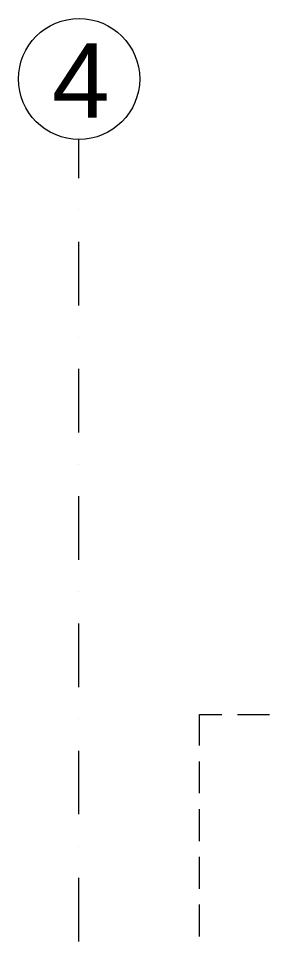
# Model space of a CAD drawing. Header units: millimetres. Extents: x 440 to 72591, y -28954 to 25941.
# Drawn here: x 12289 to 13540, y 21334 to 25941 of the extents above; entities that cross this region are included whole.
import ezdxf

# ---------------------------------------------------------------- set-up
doc = ezdxf.new("R2010")
doc.units = ezdxf.units.MM
doc.layers.add('podkład', color=7, linetype='Continuous')
doc.styles.get("Standard").update_dxf_attribs({"font": 'arial.ttf'})

msp = doc.modelspace()

# ---------------------------------------------------------------- linework, layer by layer
at = {"layer": 'podkład', "color": 6, "lineweight": 5, "transparency": 33554572}
for points in [[(12590.3, 25144.2), (12590.3, 25334.7)], [(12590.3, 24985.4), (12590.3, 24985.4)], [(12590.3, 24509.1), (12590.3, 24826.6)], [(12590.3, 24350.4), (12590.3, 24350.4)], [(12590.3, 23874.1), (12590.3, 24191.6)], [(12590.3, 23715.4), (12590.3, 23715.4)], [(12590.3, 23239.1), (12590.3, 23556.6)], [(12590.3, 23080.3), (12590.3, 23080.3)], [(12590.3, 22604.1), (12590.3, 22921.6)], [(12590.3, 22445.3), (12590.3, 22445.3)], [(12590.3, 21969.1), (12590.3, 22286.6)], [(12590.3, 21810.3), (12590.3, 21810.3)], [(12590.3, 21334), (12590.3, 21651.5)]]:
    msp.add_lwpolyline(points, dxfattribs=at)
at = {"layer": 'podkład', "color": 4, "lineweight": 5, "transparency": 33554572}
for points in [[(13190.3, 22312), (13190.3, 22467.5), (13301.5, 22467.5)], [(13380.9, 22467.5), (13539.6, 22467.5)], [(13190.3, 22073.8), (13190.3, 22232.6)], [(13190.3, 21835.7), (13190.3, 21994.5)], [(13190.3, 21597.6), (13190.3, 21756.3)], [(13190.3, 21359.4), (13190.3, 21518.2)]]:
    msp.add_lwpolyline(points, dxfattribs=at)
at = {"layer": 'podkład', "color": 7, "lineweight": 5, "transparency": 33554572}
msp.add_circle((12591.2, 25639.3), 301.8, dxfattribs=at)

# ---------------------------------------------------------------- texts
at = {"layer": 'podkład', "lineweight": 5, "transparency": 33554572, "insert": (12455.2, 25817.5), "char_height": 371.1, "attachment_point": 1}
msp.add_mtext_dynamic_manual_height_columns('4', width=331.49, gutter_width=11.6, heights=[0], dxfattribs=at)

doc.saveas('drawing.dxf')
